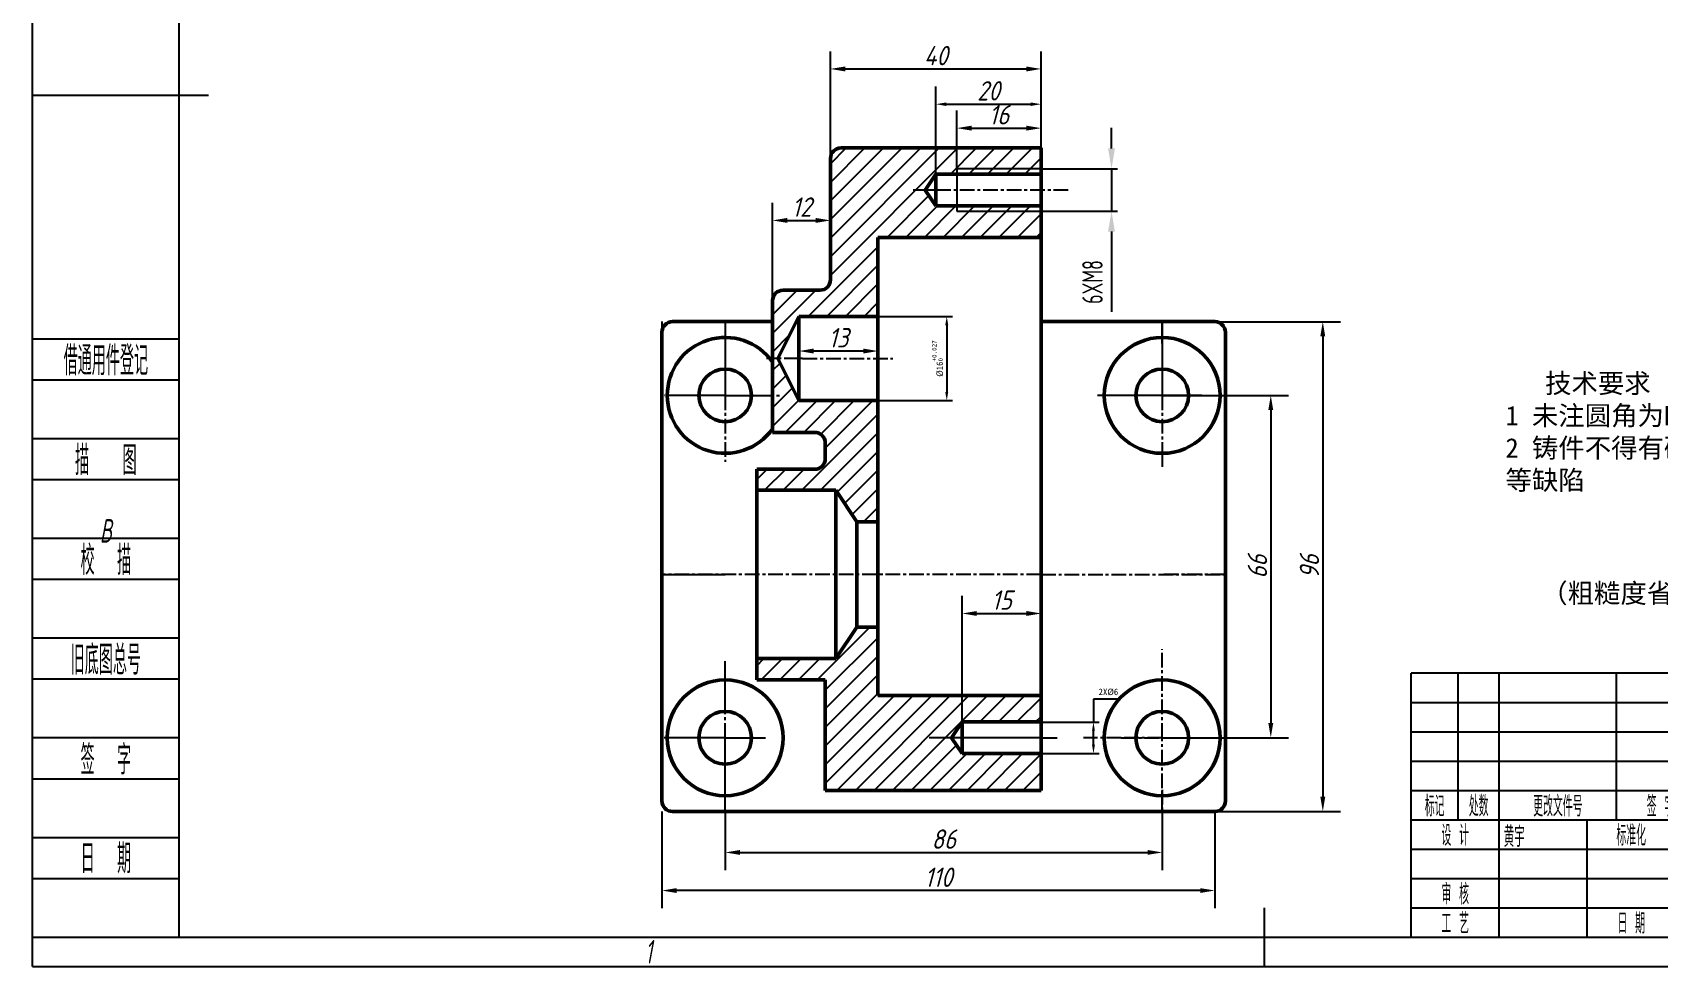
# Model space of a CAD drawing. Header units: millimetres. Extents: x 62 to 444, y 30 to 300.
# Drawn here: x 62.4 to 314.4, y 30.1 to 174.8 of the extents above; entities that cross this region are included whole.
import ezdxf
from ezdxf.enums import TextEntityAlignment as Align

# ---------------------------------------------------------------- set-up
doc = ezdxf.new("R2010")
doc.units = ezdxf.units.MM
doc.header["$LTSCALE"] = 0.909091
doc.linetypes.add('CENTER', pattern=[50.8, 31.75, -6.35, 6.35, -6.35])
doc.linetypes.add('CENTERX2', pattern=[4, 2.5, -0.5, 0.5, -0.5])
for name, color, linetype in [('1轮廓实线层', 7, 'Continuous'), ('2细线层', 4, 'Continuous'), ('6文字层', 3, 'Continuous'), ('7标注层', 4, 'Continuous'), ('图框层', 7, 'Continuous'), ('点画线', 180, 'CENTER')]:
    doc.layers.add(name, color=color, linetype=linetype)
for name, color, linetype, lineweight in [('点画线2', 5, 'CENTERX2', 25), ('粗·实线', 7, 'Continuous', 50), ('粗实线', 7, 'Continuous', 50), ('细实线', 7, 'Continuous', 25)]:
    doc.layers.add(name, color=color, linetype=linetype, lineweight=lineweight)
doc.styles.add('PC_TEXTSTYLE', font='ISOCP.SHX', dxfattribs={"width": 0.707, "bigfont": 'GBCBIG.SHX'})
doc.styles.get("Standard").update_dxf_attribs({"font": 'gbeitc.shx', "bigfont": 'gbcbig.shx'})
doc.styles.add('仿宋1', font='simfang.ttf', dxfattribs={"height": 1})
doc.styles.add('仿宋3', font='simfang.ttf', dxfattribs={"height": 3})
doc.styles.add('文字', font='gbeitc.shx', dxfattribs={"height": 3, "bigfont": 'gbcbig.shx'})
doc.dimstyles.new('GB_LINEAR', dxfattribs={"dimtxt": 3.5, "dimasz": 3.5, "dimexe": 1, "dimexo": 0, "dimgap": 1.5, "dimtad": 1, "dimdsep": 46, "dimtxsty": 'PC_TEXTSTYLE', "dimcen": 0, "dimclrd": 256, "dimclrt": 3, "dimadec": 0, "dimazin": 2, "dimtp": 0.1, "dimtm": 0.1, "dimtfac": 0.71, "dimtdec": 3, "dimtmove": 0, "dimatfit": 3, "dimfxl": 1, "dimtfill": 1, "dimarcsym": 0})
doc.dimstyles.new('狭小空间', dxfattribs={"dimtxt": 2, "dimasz": 2.5, "dimexe": 3, "dimexo": 0, "dimtad": 1, "dimtoh": 1, "dimdec": 3, "dimdsep": 46, "dimtxsty": '文字', "dimcen": 2.5, "dimadec": 3, "dimazin": 0, "dimtfac": 1, "dimtdec": 3, "dimtmove": 1, "dimatfit": 3, "dimfxl": 1, "dimarcsym": 0})
doc.dimstyles.new('狭小非圆直径', dxfattribs={"dimtxt": 1, "dimasz": 1.5, "dimexe": 1, "dimexo": 0, "dimtad": 1, "dimtoh": 1, "dimdec": 3, "dimdsep": 46, "dimtxsty": '仿宋1', "dimcen": 2.5, "dimadec": 3, "dimazin": 0, "dimtfac": 1, "dimtdec": 3, "dimtmove": 0, "dimatfit": 3, "dimfxl": 1, "dimarcsym": 0})
doc.dimstyles.new('线性直径·', dxfattribs={"dimtxt": 2, "dimasz": 2.5, "dimexe": 3, "dimexo": 0, "dimtad": 1, "dimtoh": 1, "dimdec": 3, "dimdsep": 46, "dimtxsty": '文字', "dimcen": 2.5, "dimadec": 3, "dimazin": 0, "dimtfac": 1, "dimtdec": 3, "dimtmove": 0, "dimatfit": 3, "dimfxl": 1, "dimarcsym": 0})

# ---------------------------------------------------------------- blocks, each defined once
blk = doc.blocks.new('*D87')
at = {"layer": 'Defpoints', "color": 0}
for p in [(186.06, 145.73), (186.06, 140.23), (177.09, 133.29)]:
    blk.add_point(p, dxfattribs=at)
at = {"layer": '细实线', "color": 0, "lineweight": -2}
for p, q in [((177.09, 133.29), (177.09, 148.46)), ((186.06, 140.23), (186.06, 148.46)), ((179.36, 145.73), (183.79, 145.73))]:
    blk.add_line(p, q, dxfattribs=at)
at = {"layer": '细实线', "color": 0}
for points in [[(179.36, 146.11), (179.36, 145.35), (177.09, 145.73)], [(183.79, 145.35), (183.79, 146.11), (186.06, 145.73)]]:
    blk.add_solid(points, dxfattribs=at)
at = {"layer": '细实线', "color": 0, "insert": (181.58, 147.8), "char_height": 3, "attachment_point": 5, "style": '文字'}
blk.add_mtext('12', dxfattribs=at)
blk = doc.blocks.new('*D88')
at = {"layer": 'Defpoints', "color": 0}
for p in [(218.7, 169.2), (186.06, 155.32), (218.7, 155.32)]:
    blk.add_point(p, dxfattribs=at)
at = {"layer": '细实线', "color": 0, "lineweight": -2}
for p, q in [((186.06, 155.32), (186.06, 171.92)), ((218.7, 155.32), (218.7, 171.92)), ((188.34, 169.2), (216.43, 169.2))]:
    blk.add_line(p, q, dxfattribs=at)
at = {"layer": '细实线', "color": 0}
for points in [[(188.34, 169.58), (188.34, 168.82), (186.06, 169.2)], [(216.43, 168.82), (216.43, 169.58), (218.7, 169.2)]]:
    blk.add_solid(points, dxfattribs=at)
at = {"layer": '细实线', "color": 0, "insert": (202.38, 171.27), "char_height": 3, "attachment_point": 5, "style": '文字'}
blk.add_mtext('40', dxfattribs=at)
blk = doc.blocks.new('*D89')
at = {"layer": 'Defpoints', "color": 0}
for p in [(218.7, 163.74), (218.7, 156.95), (202.38, 152.89)]:
    blk.add_point(p, dxfattribs=at)
at = {"layer": '细实线', "color": 0, "lineweight": -2}
for p, q in [((202.38, 152.89), (202.38, 166.46)), ((218.7, 156.95), (218.7, 166.46)), ((204.02, 163.74), (217.07, 163.74))]:
    blk.add_line(p, q, dxfattribs=at)
at = {"layer": '细实线', "color": 0}
for points in [[(204.02, 164.01), (204.02, 163.46), (202.38, 163.74)], [(217.07, 163.46), (217.07, 164.01), (218.7, 163.74)]]:
    blk.add_solid(points, dxfattribs=at)
at = {"layer": '细实线', "color": 0, "insert": (210.54, 165.81), "char_height": 3, "attachment_point": 5, "style": '文字'}
blk.add_mtext('20', dxfattribs=at)
blk = doc.blocks.new('*D90')
at = {"layer": 'Defpoints', "color": 0}
for p in [(218.7, 160.03), (205.65, 153.71), (218.7, 152.89)]:
    blk.add_point(p, dxfattribs=at)
at = {"layer": '细实线', "color": 0, "lineweight": -2}
for p, q in [((205.65, 153.71), (205.65, 162.75)), ((218.7, 152.89), (218.7, 162.75)), ((207.92, 160.03), (216.43, 160.03))]:
    blk.add_line(p, q, dxfattribs=at)
at = {"layer": '细实线', "color": 0}
for points in [[(207.92, 160.41), (207.92, 159.65), (205.65, 160.03)], [(216.43, 159.65), (216.43, 160.41), (218.7, 160.03)]]:
    blk.add_solid(points, dxfattribs=at)
at = {"layer": '细实线', "color": 0, "insert": (212.17, 162.1), "char_height": 3, "attachment_point": 5, "style": '文字'}
blk.add_mtext('16', dxfattribs=at)
blk = doc.blocks.new('*D92')
at = {"layer": 'Defpoints', "color": 0}
for p in [(181.17, 125.49), (181.17, 120.22), (193.41, 120.22)]:
    blk.add_point(p, dxfattribs=at)
at = {"layer": '细实线', "color": 0, "lineweight": -2}
for p, q in [((181.17, 120.22), (181.17, 128.21)), ((193.41, 120.22), (193.41, 128.21)), ((191.14, 125.49), (183.44, 125.49))]:
    blk.add_line(p, q, dxfattribs=at)
at = {"layer": '细实线', "color": 0}
for points in [[(183.44, 125.87), (183.44, 125.11), (181.17, 125.49)], [(191.14, 125.11), (191.14, 125.87), (193.41, 125.49)]]:
    blk.add_solid(points, dxfattribs=at)
at = {"layer": '细实线', "color": 0, "insert": (187.29, 127.55), "char_height": 3, "attachment_point": 5, "style": '文字'}
blk.add_mtext('13', dxfattribs=at)
blk = doc.blocks.new('*D93')
at = {"layer": 'Defpoints', "color": 0}
for p in [(193.41, 130.86), (193.41, 117.81), (204.08, 117.81)]:
    blk.add_point(p, dxfattribs=at)
at = {"layer": '细实线', "color": 0, "lineweight": -2}
for p, q in [((193.41, 130.86), (204.99, 130.86)), ((204.08, 129.5), (204.08, 119.17)), ((193.41, 117.81), (204.99, 117.81))]:
    blk.add_line(p, q, dxfattribs=at)
at = {"layer": '细实线', "color": 0}
for points in [[(204.31, 129.5), (203.85, 129.5), (204.08, 130.86)], [(203.85, 119.17), (204.31, 119.17), (204.08, 117.81)]]:
    blk.add_solid(points, dxfattribs=at)
at = {"layer": '细实线', "color": 0, "insert": (202.66, 124.33), "char_height": 1, "attachment_point": 5, "rotation": 90, "style": '仿宋1'}
blk.add_mtext('%%C16{\\H0.7x;\\S+0.027^ 0;}', dxfattribs=at)
blk = doc.blocks.new('*D94')
at = {"layer": 'Defpoints', "color": 0}
for p in [(218.7, 84.83), (218.7, 72.11), (206.46, 68.01)]:
    blk.add_point(p, dxfattribs=at)
at = {"layer": '细实线', "color": 0, "lineweight": -2}
for p, q in [((206.46, 68.01), (206.46, 87.56)), ((218.7, 72.11), (218.7, 87.56)), ((208.74, 84.83), (216.43, 84.83))]:
    blk.add_line(p, q, dxfattribs=at)
at = {"layer": '细实线', "color": 0}
for points in [[(208.74, 85.21), (208.74, 84.45), (206.46, 84.83)], [(216.43, 84.45), (216.43, 85.21), (218.7, 84.83)]]:
    blk.add_solid(points, dxfattribs=at)
at = {"layer": '细实线', "color": 0, "insert": (212.58, 86.9), "char_height": 3, "attachment_point": 5, "style": '文字'}
blk.add_mtext('15', dxfattribs=at)
blk = doc.blocks.new('*D95')
at = {"layer": 'Defpoints', "color": 0}
for p in [(218.7, 68.01), (226.81, 68.01), (218.7, 63.12)]:
    blk.add_point(p, dxfattribs=at)
at = {"layer": '细实线', "color": 0, "lineweight": -2}
for p, q in [((230.89, 71.56), (226.81, 71.56)), ((226.81, 71.56), (226.81, 68.01)), ((218.7, 68.01), (227.72, 68.01)), ((226.81, 64.48), (226.81, 66.65)), ((218.7, 63.12), (227.72, 63.12))]:
    blk.add_line(p, q, dxfattribs=at)
at = {"layer": '细实线', "color": 0}
for points in [[(227.04, 66.65), (226.59, 66.65), (226.81, 68.01)], [(226.59, 64.48), (227.04, 64.48), (226.81, 63.12)]]:
    blk.add_solid(points, dxfattribs=at)
at = {"layer": '细实线', "color": 0, "insert": (229.13, 72.66), "char_height": 1, "attachment_point": 5, "style": '仿宋1'}
blk.add_mtext('2X%%C6', dxfattribs=at)
blk = doc.blocks.new('*D96')
at = {"layer": 'Defpoints', "color": 0}
for p in [(169.75, 54.14), (237.47, 54.14), (237.47, 47.8)]:
    blk.add_point(p, dxfattribs=at)
at = {"layer": '细实线', "color": 0, "lineweight": -2}
for p, q in [((169.75, 54.14), (169.75, 45.08)), ((237.47, 54.14), (237.47, 45.08)), ((172.02, 47.8), (235.2, 47.8))]:
    blk.add_line(p, q, dxfattribs=at)
at = {"layer": '细实线', "color": 0}
for points in [[(172.02, 48.18), (172.02, 47.43), (169.75, 47.8)], [(235.2, 47.43), (235.2, 48.18), (237.47, 47.8)]]:
    blk.add_solid(points, dxfattribs=at)
at = {"layer": '细实线', "color": 0, "insert": (203.61, 49.87), "char_height": 3, "attachment_point": 5, "style": '文字'}
blk.add_mtext('86', dxfattribs=at)
blk = doc.blocks.new('*D97')
at = {"layer": 'Defpoints', "color": 0}
for p in [(159.95, 54.14), (245.63, 54.14), (159.95, 41.9)]:
    blk.add_point(p, dxfattribs=at)
at = {"layer": '细实线', "color": 0, "lineweight": -2}
for p, q in [((159.95, 54.14), (159.95, 39.17)), ((245.63, 54.14), (245.63, 39.17)), ((243.36, 41.9), (162.23, 41.9))]:
    blk.add_line(p, q, dxfattribs=at)
at = {"layer": '细实线', "color": 0}
for points in [[(162.23, 42.27), (162.23, 41.52), (159.95, 41.9)], [(243.36, 41.52), (243.36, 42.27), (245.63, 41.9)]]:
    blk.add_solid(points, dxfattribs=at)
at = {"layer": '细实线', "color": 0, "insert": (202.79, 43.96), "char_height": 3, "attachment_point": 5, "style": '文字'}
blk.add_mtext('110', dxfattribs=at)
blk = doc.blocks.new('*D98')
at = {"layer": 'Defpoints', "color": 0}
for p in [(237.47, 118.62), (237.47, 65.57), (254.29, 65.57)]:
    blk.add_point(p, dxfattribs=at)
at = {"layer": '细实线', "color": 0, "lineweight": -2}
for p, q in [((237.47, 118.62), (257.02, 118.62)), ((254.29, 116.35), (254.29, 67.84)), ((237.47, 65.57), (257.02, 65.57))]:
    blk.add_line(p, q, dxfattribs=at)
at = {"layer": '细实线', "color": 0}
for points in [[(254.67, 116.35), (253.91, 116.35), (254.29, 118.62)], [(253.91, 67.84), (254.67, 67.84), (254.29, 65.57)]]:
    blk.add_solid(points, dxfattribs=at)
at = {"layer": '细实线', "color": 0, "insert": (252.22, 92.09), "char_height": 3, "attachment_point": 5, "rotation": 90, "style": '文字'}
blk.add_mtext('66', dxfattribs=at)
blk = doc.blocks.new('*D99')
at = {"layer": 'Defpoints', "color": 0}
for p in [(245.63, 130.04), (245.63, 54.14), (262.35, 54.14)]:
    blk.add_point(p, dxfattribs=at)
at = {"layer": '细实线', "color": 0, "lineweight": -2}
for p, q in [((245.63, 130.04), (265.08, 130.04)), ((262.35, 127.77), (262.35, 56.42)), ((245.63, 54.14), (265.08, 54.14))]:
    blk.add_line(p, q, dxfattribs=at)
at = {"layer": '细实线', "color": 0}
for points in [[(262.73, 127.77), (261.97, 127.77), (262.35, 130.04)], [(261.97, 56.42), (262.73, 56.42), (262.35, 54.14)]]:
    blk.add_solid(points, dxfattribs=at)
at = {"layer": '细实线', "color": 0, "insert": (260.28, 92.09), "char_height": 3, "attachment_point": 5, "rotation": 90, "style": '文字'}
blk.add_mtext('96', dxfattribs=at)
blk = doc.blocks.new('ZwmFrameMain_A3^_^分区图框^_^landscape')
at = {"layer": '1轮廓实线层'}
for p, q in [((0, 0), (0, 287)), ((-25, 143.5), (5, 143.5)), ((185, -5), (185, 5)), ((0, 0), (390, 0))]:
    blk.add_line(p, q, dxfattribs=at)
at = {"layer": '2细线层'}
for p, q in [((-25, -5), (-25, 292)), ((-25, 143.5), (0, 143.5)), ((-25, -5), (-25, 0)), ((185, -5), (185, 0)), ((-25, -5), (395, -5)), ((-25, -5), (0, -5))]:
    blk.add_line(p, q, dxfattribs=at)
at = {"layer": '6文字层', "width": 0.707}
for s, p in [('B', (-12.5, 69.25)), ('1', (80, -2.5))]:
    blk.add_text(s, height=4, dxfattribs=at).set_placement(p, align=Align.MIDDLE)
blk = doc.blocks.new('ZwmFrameMain_标题栏1')
at = {"layer": '1轮廓实线层'}
for p, q in [((-180, 0), (-180, 45)), ((0, 45), (-180, 45)), ((-172, 20), (-172, 45)), ((-165, 20), (-165, 45)), ((-145, 20), (-145, 45)), ((-130, 20), (-130, 45)), ((-120, 0), (-120, 45)), ((0, 0), (0, 45)), ((-60, 30), (0, 30)), ((-180, 20), (-60, 20)), ((-165, 0), (-165, 20)), ((-150, 0), (-150, 20)), ((-135, 0), (-135, 20)), ((-60, 15), (0, 15)), ((-180, 0), (0, 0))]:
    blk.add_line(p, q, dxfattribs=at)
at = {"layer": '1轮廓实线层', "color": 7}
for p, q in [((-60, 0), (-60, 45)), ((-180, 25), (-120, 25))]:
    blk.add_line(p, q, dxfattribs=at)
at = {"layer": '2细线层'}
for p, q in [((-180, 40), (-120, 40)), ((-180, 35), (-120, 35)), ((-180, 30), (-120, 30)), ((-90, 0), (-90, 20)), ((-75, 6), (-75, 20)), ((-180, 15), (-120, 15)), ((-120, 14), (-60, 14)), ((-112.5, 6), (-112.5, 14)), ((-105, 6), (-105, 14)), ((-97.5, 6), (-97.5, 14)), ((-180, 10), (-120, 10)), ((-120, 6), (-60, 6)), ((-180, 5), (-120, 5))]:
    blk.add_line(p, q, dxfattribs=at)
at = {"layer": '6文字层', "style": 'PC_TEXTSTYLE', "width": 0.667}
for s, p in [('标记', (-176, 22.5)), ('处数', (-168.5, 22.5)), (' 更改文件号 ', (-155, 22.5)), (' 签 字 ', (-137.5, 22.5)), (' 日期 ', (-125, 22.5)), (' 设 计 ', (-172.5, 17.51)), (' 标准化 ', (-142.5, 17.51)), (' 图 样 标 记 ', (-105, 17)), (' 重 量 ', (-82.5, 17)), (' 比 例 ', (-67.5, 17)), (' 审 核 ', (-172.5, 7.5)), (' 工 艺 ', (-172.5, 2.5)), (' 日 期 ', (-142.5, 2.5)), ('共       页', (-105, 3)), ('第       页', (-75, 3))]:
    blk.add_text(s, height=3.5, dxfattribs=at).set_placement(p, align=Align.MIDDLE)
at = {"layer": '6文字层', "style": 'PC_TEXTSTYLE', "flags": 8}
for tag, height, width, p, p2 in [('企业名称', 5, 3.445461, (-54.29, 34.82), (-5.27, 34.82)), ('产品名称或材料标记', 7, 1.034456, (-113.46, 28.64), (-66.42, 28.64)), ('图样名称', 5, 3.480264, (-54.79, 19.98), (-5.27, 19.98)), ('标准化', 3.5, 1.756036, (-133.83, 15.37), (-120.75, 15.37)), ('重量', 3.5, 2.448074, (-88.46, 7.54), (-76.55, 7.54)), ('比例', 3.5, 2.367734, (-73.35, 7.54), (-61.93, 7.54)), ('图样代号', 5, 3.489916, (-54.79, 5.63), (-5.52, 5.63)), ('审核', 3.5, 2.723972, (-163.99, 5.37), (-150.63, 5.37)), ('工艺', 3.5, 2.851598, (-164.21, 0.37), (-150.89, 0.37)), ('日期', 3.5, 2.733185, (-133.83, 0.37), (-120.75, 0.37)), ('共几页', 3.5, 0.953151, (-108.58, 1.48), (-101.56, 1.48))]:
    blk.add_attdef(tag, text='', height=height, dxfattribs=dict(at, width=width)).set_placement(p, p2, align=Align.FIT)
at = {"layer": '6文字层', "style": 'PC_TEXTSTYLE', "width": 9.901758, "flags": 8}
blk.add_attdef('设计', text='', height=3.5, rotation=359.5768, dxfattribs=at).set_placement((-164.23, 15.37), (-150.37, 15.27), align=Align.FIT)
at = {"layer": '6文字层', "color": 3, "style": 'PC_TEXTSTYLE', "width": 0.96618, "flags": 8}
blk.add_attdef('第几页', text='', height=3.5, dxfattribs=at).set_placement((-78.29, 1.5), (-71.16, 1.5), align=Align.FIT)
at = {"layer": '6文字层', "color": 0, "style": 'PC_TEXTSTYLE', "width": 0.715273, "flags": 8}
blk.add_attdef('图纸张数', text='', height=3.5, dxfattribs=at).set_placement((-2.66, -3.87), (4.46, -3.87), align=Align.FIT)
blk = doc.blocks.new('ZwmFrameMain_附加栏')
at = {"layer": '2细线层'}
for p, q in [((-25, 102), (0, 102)), ((-25, 95), (0, 95)), ((-25, 85), (0, 85)), ((-25, 78), (0, 78)), ((-25, 68), (0, 68)), ((-25, 61), (0, 61)), ((-25, 51), (0, 51)), ((-25, 44), (0, 44)), ((-25, 34), (0, 34)), ((-25, 27), (0, 27)), ((-25, 17), (0, 17)), ((-25, 10), (0, 10)), ((-25, 0), (0, 0))]:
    blk.add_line(p, q, dxfattribs=at)
at = {"layer": '6文字层', "color": 3, "style": 'PC_TEXTSTYLE'}
for s, width, p in [('借通用件登记', 0.667, (-12.5, 98.5)), ('描   图', 0.6667, (-12.5, 81.5)), ('校  描', 0.667, (-12.5, 64.5)), ('旧底图总号', 0.667, (-12.5, 47.5)), ('签  字', 0.667, (-12.5, 30.5)), ('日  期', 0.667, (-12.49, 13.6))]:
    blk.add_text(s, height=5, dxfattribs=dict(at, width=width)).set_placement(p, align=Align.MIDDLE)
at = {"layer": '6文字层', "style": 'PC_TEXTSTYLE'}
for tag, width, p, p2 in [('借通用件登记', 0.671328, (-23.44, 86.36), (-1.25, 86.36)), ('描图', 2.120922, (-23.44, 69.36), (-1.25, 69.36)), ('校图', 2.149976, (-23.75, 52.06), (-1.25, 52.06)), ('旧底图总号', 0.761452, (-22.84, 35.67), (-1.86, 35.67)), ('签字', 2.026939, (-23.14, 18.37), (-1.56, 18.37)), ('日期', 1.89999, (-22.84, 1.37), (-2.17, 1.37))]:
    blk.add_attdef(tag, text='', height=5, dxfattribs=dict(at, width=width)).set_placement(p, p2, align=Align.FIT)
blk = doc.blocks.new('*D108')
at = {"layer": '7标注层', "lineweight": -2}
for p, q in [((229.61, 156.89), (229.61, 160.07)), ((229.61, 153.71), (229.61, 147.18)), ((229.61, 144), (229.61, 131.56))]:
    blk.add_line(p, q, dxfattribs=at)
at = {"layer": '7标注层', "color": 0, "lineweight": -2}
for p, q in [((218.7, 153.71), (230.52, 153.71)), ((218.7, 147.18), (230.52, 147.18))]:
    blk.add_line(p, q, dxfattribs=at)
at = {"layer": '7标注层'}
for points in [[(229.08, 156.89), (230.14, 156.89), (229.61, 153.71)], [(230.14, 144), (229.08, 144), (229.61, 147.18)]]:
    blk.add_solid(points, dxfattribs=at)
at = {"layer": 'Defpoints', "color": 0}
for p in [(218.7, 153.71), (218.7, 147.18), (229.61, 147.18)]:
    blk.add_point(p, dxfattribs=at)
at = {"layer": '7标注层', "color": 3, "insert": (226.66, 136.19), "char_height": 3.182, "attachment_point": 5, "rotation": 90, "style": 'PC_TEXTSTYLE', "bg_fill": 3, "box_fill_scale": 1.1, "bg_fill_color": 257, "bg_fill_transparency": 0}
blk.add_mtext('6XM8', dxfattribs=at)

msp = doc.modelspace()

# ---------------------------------------------------------------- hatches: boundary and pattern name
at = {"layer": '细实线'}
h = msp.add_hatch(dxfattribs=at)
h.set_pattern_fill('ANSI31', color=256, scale=16.318994)
h.set_pattern_definition([(45, (-92079.8927, -1284187.4448), (-1.442408958, 1.442408958), [])])
h.paths.add_polyline_path([(200.7517, 150.4431), (202.3836, 152.891), (205.6474, 152.891), (205.6474, 153.7069), (218.7026, 153.7069), (218.7026, 156.952), (187.6965, 156.952, 0.41421356), (186.0646, 155.3201), (186.0646, 136.5533, -0.41421356), (184.4327, 134.9214), (178.721, 134.9214, 0.41421356), (177.0891, 133.2895), (177.0891, 124.3327), (177.9051, 124.3327), (181.1689, 130.8603), (193.4081, 130.8603), (193.4081, 143.0996), (218.7026, 143.0996), (218.7026, 147.1793), (205.6474, 147.1793), (205.6474, 147.9953), (202.3836, 147.9953)])
h.paths.add_polyline_path([(218.7026, 153.7069), (205.6474, 153.7069), (205.6474, 152.891), (218.7026, 152.891)], flags=17)
h.paths.add_polyline_path([(218.7026, 147.9953), (205.6474, 147.9953), (205.6474, 147.1793), (218.7026, 147.1793)], flags=17)
h.paths.add_polyline_path([(193.4081, 117.8051), (181.1689, 117.8051), (177.9051, 124.3327), (177.0891, 124.3327), (177.0891, 112.8907), (183.6167, 112.8907, -0.41421356), (185.2486, 111.2588), (185.2486, 108.811, -0.41421356), (183.6167, 107.1791), (175.4572, 107.1791), (174.6413, 107.1791), (174.6413, 103.9153), (186.8805, 103.9153), (190.1443, 99.0383), (193.4081, 99.0383)])
h.paths.add_polyline_path([(218.7026, 72.112), (193.4081, 72.112), (193.4081, 82.7193), (190.1443, 82.7193), (186.8805, 77.8423), (174.6413, 77.8423), (174.6413, 74.5411), (175.4572, 74.5411), (185.2486, 74.5411), (185.2486, 73.7252), (185.2486, 57.4062), (218.7026, 57.4062), (218.7026, 63.1178), (206.4633, 63.1178), (204.8314, 65.5657), (206.4633, 68.0135), (218.7026, 68.0135)])

# ---------------------------------------------------------------- linework, layer by layer
at = {"layer": '点画线'}
for p, q in [((200.7517, 150.4431), (198.864, 150.4431)), ((204.7149, 150.4431), (200.5176, 150.4431)), ((159.9542, 130.0444), (159.9542, 90.5422)), ((169.7456, 130.0444), (169.7456, 118.6211)), ((237.4694, 126.6754), (237.4694, 130.0444)), ((237.4694, 130.0444), (237.4694, 118.6211)), ((169.7456, 118.6211), (163.0456, 118.6211)), ((169.7456, 118.6211), (174.9855, 118.6211)), ((229.0335, 118.6211), (227.4382, 118.6211)), ((243.6069, 118.6211), (229.0335, 118.6211)), ((237.4694, 118.6211), (243.6069, 118.6211)), ((243.6069, 118.6211), (246.911, 118.6211)), ((159.9542, 90.8788), (169.7456, 90.8788)), ((169.7456, 70.1544), (169.7456, 77.4306)), ((218.7026, 72.0933), (218.7026, 65.5657)), ((169.7456, 65.5657), (162.484, 65.5657)), ((169.7456, 54.1424), (169.7456, 65.5657)), ((169.7456, 65.5657), (175.9857, 65.5657)), ((218.7026, 65.5657), (201.3537, 65.5657)), ((218.7026, 65.5657), (221.1999, 65.5657))]:
    msp.add_line(p, q, dxfattribs=at)
at = {"layer": '点画线2'}
for p, q in [((222.9149, 150.4431), (204.7149, 150.4431)), ((218.7026, 143.0996), (218.7026, 150.4431)), ((221.4685, 150.4431), (221.4685, 150.4431)), ((218.7026, 130.0444), (221.1504, 130.0444)), ((177.9051, 124.3327), (176.1592, 124.3327)), ((181.1689, 124.3327), (177.9051, 124.3327)), ((181.7448, 124.3327), (179.3573, 124.3327)), ((181.7448, 124.3327), (195.7483, 124.3327)), ((163.0456, 118.6211), (160.2895, 118.6211)), ((169.7456, 118.6211), (169.7456, 108.3128)), ((174.9855, 118.6211), (178.2992, 118.6211)), ((237.4694, 118.6211), (237.4694, 109.6456)), ((237.4694, 109.6456), (237.4694, 107.5543)), ((218.7026, 90.8788), (159.9542, 90.8788)), ((218.7026, 90.8788), (247.2608, 90.8788)), ((247.2608, 90.8788), (237.4694, 90.8788)), ((237.4694, 65.5657), (237.4694, 79.313)), ((169.7456, 65.5657), (169.7456, 70.1544)), ((160.7701, 65.5657), (160.3056, 65.5657)), ((162.484, 65.5657), (160.7701, 65.5657)), ((160.7701, 65.5657), (160.7701, 65.5657)), ((231.096, 65.5657), (225.2634, 65.5657)), ((237.4694, 65.5657), (231.096, 65.5657)), ((231.096, 65.5657), (242.3355, 65.5657)), ((237.4694, 54.1424), (237.4694, 65.5657)), ((242.3355, 65.5657), (247.2608, 65.5657)), ((237.4694, 57.514), (237.4694, 52.4008))]:
    msp.add_line(p, q, dxfattribs=at)
at = {"layer": '粗·实线'}
for p, q in [((187.6965, 156.952), (218.7026, 156.952)), ((218.7026, 156.952), (218.7026, 143.0996)), ((186.0646, 136.5533), (186.0646, 155.3201)), ((200.7517, 150.4431), (202.3836, 152.891)), ((200.7517, 150.4431), (202.3836, 147.9953)), ((193.4081, 72.112), (193.4081, 143.0996)), ((193.4081, 143.0996), (218.7026, 143.0996)), ((218.7026, 143.0996), (218.7026, 90.8788)), ((178.721, 134.9214), (184.4327, 134.9214)), ((177.0891, 112.8907), (177.0891, 133.2895)), ((181.1689, 130.8603), (177.9051, 124.3327)), ((193.4081, 130.8603), (181.1689, 130.8603)), ((181.1689, 130.8603), (181.1689, 117.8051)), ((193.4081, 124.3327), (193.4081, 130.8603)), ((218.7026, 90.8788), (218.7026, 130.0444)), ((218.7026, 130.0444), (245.6289, 130.0444)), ((247.2608, 128.4125), (247.2608, 73.7252)), ((177.9051, 124.3327), (181.1689, 117.8051)), ((193.4081, 90.8788), (193.4081, 124.3327)), ((181.1689, 117.8051), (193.4081, 117.8051)), ((183.6167, 112.8907), (177.0891, 112.8907)), ((185.2486, 108.811), (185.2486, 111.2588)), ((174.6413, 74.5411), (174.6413, 107.1791)), ((174.6413, 107.1791), (175.4572, 107.1791)), ((175.4572, 107.1791), (183.6167, 107.1791)), ((174.6413, 90.8601), (174.6413, 103.9153)), ((174.6413, 103.9153), (186.8805, 103.9153)), ((186.8805, 103.9153), (186.8805, 90.8788)), ((190.1443, 99.0383), (186.8805, 103.9153)), ((190.1443, 90.8788), (190.1443, 99.0383)), ((190.1443, 99.0383), (193.4081, 99.0383)), ((186.8805, 77.8423), (186.8805, 90.8788)), ((190.1443, 90.8788), (190.1443, 82.7193)), ((218.7026, 90.8788), (218.7026, 72.112)), ((190.1443, 82.7193), (186.8805, 77.8423)), ((190.1443, 82.7193), (193.4081, 82.7193)), ((174.6413, 77.8423), (186.8805, 77.8423)), ((174.6413, 74.5411), (175.4572, 74.5411)), ((185.2486, 74.5411), (175.4572, 74.5411)), ((185.2486, 73.7252), (185.2486, 74.5411)), ((185.2486, 57.4062), (185.2486, 73.7252)), ((185.2486, 73.7252), (185.2486, 73.7252)), ((218.7026, 72.112), (193.4081, 72.112)), ((218.7026, 72.0933), (218.7026, 57.4062)), ((204.8314, 65.5657), (206.4633, 68.0135)), ((204.8314, 65.5657), (206.4633, 63.1178)), ((218.7026, 68.0135), (206.4633, 68.0135)), ((206.4633, 68.0135), (206.4633, 63.1178)), ((206.4633, 63.1178), (218.7026, 63.1178)), ((218.7026, 57.4062), (185.2486, 57.4062))]:
    msp.add_line(p, q, dxfattribs=at)
for centre, start, end in [((187.6965, 155.3201), 90, 180), ((184.4327, 136.5533), 270, 0), ((178.721, 133.2895), 90, 180), ((245.6289, 128.4125), 0, 90), ((183.6167, 111.2588), 0, 90), ((183.6167, 108.811), 270, 0)]:
    msp.add_arc(centre, 1.6319, start, end, dxfattribs=at)
at = {"layer": '粗实线'}
for p, q in [((218.7026, 152.891), (202.3836, 152.891)), ((202.3836, 152.891), (202.3836, 147.9953)), ((202.3836, 147.9953), (218.7026, 147.9953)), ((177.0891, 130.0444), (161.5861, 130.0444)), ((159.9542, 55.7743), (159.9542, 128.4125)), ((247.2608, 73.7252), (247.2608, 72.0933)), ((247.2608, 72.0933), (247.2608, 55.7743)), ((245.6289, 54.1424), (161.5861, 54.1424))]:
    msp.add_line(p, q, dxfattribs=at)
for centre, radius in [((237.4694, 118.6211), 8.9754), ((169.7456, 118.6211), 4.0797), ((237.4694, 118.6211), 4.0797), ((169.7456, 65.5657), 8.9754), ((237.4694, 65.5657), 8.9754), ((169.7456, 65.5657), 4.0797), ((237.4694, 65.5657), 4.0797)]:
    msp.add_circle(centre, radius, dxfattribs=at)
for centre, radius, start, end in [((161.5861, 128.4125), 1.6319, 90, 180), ((169.7456, 118.6211), 8.9754, 35.096801, 324.903199), ((161.5861, 55.7743), 1.6319, 180, 270), ((245.6289, 55.7743), 1.6319, 270, 0)]:
    msp.add_arc(centre, radius, start, end, dxfattribs=at)
at = {"layer": '细实线'}
for p, q in [((218.7026, 153.7069), (205.6474, 153.7069)), ((205.6474, 153.7069), (205.6474, 147.1793)), ((218.7026, 150.4431), (218.7026, 153.7069)), ((218.7026, 150.4431), (218.7026, 152.891)), ((205.6474, 147.1793), (218.7026, 147.1793))]:
    msp.add_line(p, q, dxfattribs=at)

# ---------------------------------------------------------------- block references
at = {"layer": '图框层', "xscale": 0.9090909090909091, "yscale": 0.9090909090909091, "zscale": 0.9090909090909091}
for name in ['ZwmFrameMain_A3^_^分区图框^_^landscape', 'ZwmFrameMain_附加栏']:
    msp.add_blockref(name, (85.1407, 34.6778), dxfattribs=at)
at = {"layer": '图框层'}
ref = msp.add_blockref('ZwmFrameMain_标题栏1', (439.6861, 34.6778), dxfattribs=dict(at, xscale=0.9090909090909091, yscale=0.9090909090909091, zscale=0.9090909090909091))
ref.add_attrib('产品名称或材料标记', '泵体', dxfattribs={"layer": '6文字层', "height": 6.36364, "style": 'PC_TEXTSTYLE', "width": 0.707}).set_placement((357.9205, 60.71), align=Align.CENTER)
ref.add_attrib('设计', '黄宇', (290.3874, 48.6519), dxfattribs={"layer": '6文字层', "height": 3.18182, "rotation": 359.576849, "style": 'PC_TEXTSTYLE', "width": 0.707})
ref.add_attrib('日期', '2023/12/3', dxfattribs={"layer": '6文字层', "height": 3.18182, "style": 'PC_TEXTSTYLE', "width": 0.628241}).set_placement((318.018, 35.0153), (329.9118, 35.0153), align=Align.FIT)
ref.add_attrib('比例', '1:1', dxfattribs={"layer": '6文字层', "height": 3.18182, "style": 'PC_TEXTSTYLE', "width": 0.707}).set_placement((378.194, 41.5345), align=Align.CENTER)

# ---------------------------------------------------------------- texts
at = {"layer": '细实线', "char_height": 3, "attachment_point": 1, "style": '仿宋3'}
for s, width, insert in [('   技术要求\\P1 未注圆角为R3；\\P2 铸件不得有砂眼和裂纹 等缺陷', 49.797251, (290.6699, 121.9909)), ('（粗糙度省略）', 29.119203, (296.1947, 89.4673))]:
    msp.add_mtext_dynamic_manual_height_columns(s, width=width, gutter_width=15, heights=[0], dxfattribs=dict(at, insert=insert))

# ---------------------------------------------------------------- dimensions: what is measured, and where the dimension line sits
at = {"layer": '细实线'}
for base, p1, p2, text, dimstyle, override, picture, middle in [((218.7026, 169.1973), (186.0646, 155.3201), (218.7026, 155.3201), '40', '线性直径·', {"dimscale": 0.909091}, '*D88', (202.3836, 169.1973)), ((218.7026, 163.7371), (202.3836, 152.891), (218.7026, 156.952), '20', '线性直径·', {"dimscale": 0.909091, "dimtxt": 0.5, "dimasz": 1.8}, '*D89', (210.5431, 163.7371)), ((218.7026, 160.0272), (205.6474, 153.7069), (218.7026, 152.891), '16', '狭小空间', {"dimscale": 0.909091}, '*D90', (212.175, 160.0272)), ((159.9542, 41.8953), (245.6289, 54.1424), (159.9542, 54.1424), '110', '线性直径·', {"dimscale": 0.909091}, '*D97', (202.7915, 41.8953)), ((237.4694, 47.8039), (169.7456, 54.1424), (237.4694, 54.1424), '86', '线性直径·', {"dimscale": 0.909091}, '*D96', (203.6075, 47.8039))]:
    dim = msp.add_linear_dim(base=base, p1=p1, p2=p2, text=text, dimstyle=dimstyle, override=override, dxfattribs=at)
    dim.commit()
    dim.dimension.update_dxf_attribs({"geometry": picture, "text_midpoint": middle, "dimtype": 160})
for base, p1, p2, text, dimstyle, picture, middle in [((186.0646, 145.7337), (177.0891, 133.2895), (186.0646, 140.228), '12', '线性直径·', '*D87', (181.5769, 147.8019)), ((181.1689, 125.4866), (193.4081, 120.216), (181.1689, 120.216), '13', '狭小空间', '*D92', (187.2885, 127.5548)), ((218.7026, 84.8321), (206.4633, 68.0135), (218.7026, 72.112), '15', '狭小空间', '*D94', (212.5829, 86.9003))]:
    dim = msp.add_linear_dim(base=base, p1=p1, p2=p2, text=text, dimstyle=dimstyle, override={"dimscale": 0.909091}, dxfattribs=at)
    dim.commit()
    dim.dimension.update_dxf_attribs({"geometry": picture, "text_midpoint": middle})
dim = msp.add_linear_dim(base=(204.0795, 117.8051), p1=(193.4081, 130.8603), p2=(193.4081, 117.8051), angle=90, text='%%C16{\\H0.7x;\\S+0.027^ 0;}', dimstyle='狭小非圆直径', override={"dimscale": 0.909091, "dimpost": '%%c<>'}, dxfattribs=at)
dim.commit()
dim.dimension.update_dxf_attribs({"geometry": '*D93', "text_midpoint": (202.6641, 124.3327)})
for base, p1, p2, text, dimstyle, override, picture, middle in [((262.3501, 54.1424), (245.6289, 130.0444), (245.6289, 54.1424), '96', '线性直径·', {"dimscale": 0.909091}, '*D99', (262.3501, 92.0934)), ((254.288, 65.5657), (237.4694, 118.6211), (237.4694, 65.5657), '66', '线性直径·', {"dimscale": 0.909091}, '*D98', (254.288, 92.0934)), ((226.8124, 68.0135), (218.7026, 63.1178), (218.7026, 68.0135), '2X%%C6', '狭小非圆直径', {"dimscale": 0.909091, "dimpost": '%%c<>'}, '*D95', (229.1348, 71.5604))]:
    dim = msp.add_linear_dim(base=base, p1=p1, p2=p2, angle=90, text=text, dimstyle=dimstyle, override=override, dxfattribs=at)
    dim.commit()
    dim.dimension.update_dxf_attribs({"geometry": picture, "text_midpoint": middle, "dimtype": 160})

# ---------------------------------------------------------------- next in the draw order: dimensions: what is measured, and where the dimension line sits
at = {"layer": '7标注层'}
dim = msp.add_linear_dim(base=(229.6117, 147.1793), p1=(218.7026, 153.7069), p2=(218.7026, 147.1793), angle=90, text='6XM8', dimstyle='GB_LINEAR', override={"dimscale": 0.909091, "dimgap": 1.5, "dimtad": 1, "dimjust": 0, "dimdec": 2, "dimlfac": 1, "dimse1": 0, "dimse2": 0, "dimsd1": 0, "dimsd2": 0, "dimclrd": 256, "dimclre": 0, "dimtofl": 1, "dimtvp": 0.1}, dxfattribs=at)
dim.commit()
dim.dimension.update_dxf_attribs({"geometry": '*D108', "text_midpoint": (229.6117, 136.1902), "dimtype": 160})

doc.saveas('drawing.dxf')
